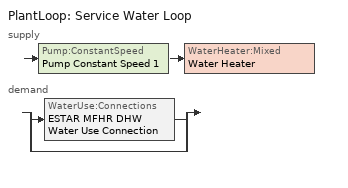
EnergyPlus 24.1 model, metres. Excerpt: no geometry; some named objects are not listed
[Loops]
PlantLoop 'Service Water Loop'
 supply: Pump:ConstantSpeed 'Pump Constant Speed 1' > WaterHeater:Mixed 'Water Heater'
 demand: split
  | WaterUse:Connections 'ESTAR MFHR DHW Water Use Connection'
  | bypass
[SizingPeriod:DesignDay] Month=1; Day of Month=21; Day Type=WinterDesignDay; Daily Dry-Bulb Temperature Range {deltaC}=0; Dry-Bulb Temperature Range Modifier Type=DefaultMultipliers; Barometric Pressure {Pa}=100893; Wind Direction {deg}=260; Rain Indicator=No; Snow Indicator=No; Daylight Saving Time Indicator=No; Solar Model Indicator=ASHRAEClearSky; Sky Clearness=0; Begin Environment Reset Mode=FullResetAtBeginEnvironment
Name | Maximum Dry-Bulb Temperature {C} | Humidity Condition Type | Wetbulb or DewPoint at Maximum Dry-Bulb {C} | Wind Speed {m/s}
Montreal Int'l Ann Htg 99.6% Condns DB | -23.7 | Wetbulb | -23.7 | 3.9
Montreal Int'l Ann Htg Wind 99.6% Condns WS=>MCDB | -5.3 | Wetbulb | -5.3 | 12.9
Montreal Int'l Ann Hum_n 99.6% Condns DP=>MCDB | -23 | Dewpoint | -30.5 | 3.9
[ZoneHVAC:PackagedTerminalHeatPump] Availability Schedule=Always On Discrete hvac_library; Cooling Supply Air Flow Rate {m3/s}=Autosize; Heating Supply Air Flow Rate {m3/s}=Autosize; No Load Supply Air Flow Rate {m3/s}=Autosize; No Load Supply Air Flow Rate Control Set To Low Speed=Yes; Cooling Outdoor Air Flow Rate {m3/s}=Autosize; Heating Outdoor Air Flow Rate {m3/s}=Autosize; No Load Outdoor Air Flow Rate {m3/s}=Autosize; Heating Convergence Tolerance=0.001; Cooling Convergence Tolerance=0.001; Maximum Supply Air Temperature from Supplemental Heater {C}=Autosize; Maximum Outdoor Dry-Bulb Temperature for Supplemental Heater Operation {C}=21; Fan Placement=DrawThrough; Supply Air Fan Operating Mode Schedule=Always On Discrete hvac_library
Name | Supply Air Fan | Heating Coil | Cooling Coil | Supplemental Heating Coil
PTHP 66 | PTHP CV Fan 66 | PTHP 1 Spd DX Htg Coil 66 | PTHP 1 Spd DX Clg Coil 66 | PTHP Elec Htg Backup Coil 66
PTHP 84 | PTHP CV Fan 84 | PTHP 1 Spd DX Htg Coil 84 | PTHP 1 Spd DX Clg Coil 84 | PTHP Elec Htg Backup Coil 84
PTHP 76 | PTHP CV Fan 76 | PTHP 1 Spd DX Htg Coil 76 | PTHP 1 Spd DX Clg Coil 76 | PTHP Elec Htg Backup Coil 76
PTHP 77 | PTHP CV Fan 77 | PTHP 1 Spd DX Htg Coil 77 | PTHP 1 Spd DX Clg Coil 77 | PTHP Elec Htg Backup Coil 77
PTHP 88 | PTHP CV Fan 88 | PTHP 1 Spd DX Htg Coil 88 | PTHP 1 Spd DX Clg Coil 88 | PTHP Elec Htg Backup Coil 88
PTHP 72 | PTHP CV Fan 72 | PTHP 1 Spd DX Htg Coil 72 | PTHP 1 Spd DX Clg Coil 72 | PTHP Elec Htg Backup Coil 72
PTHP 73 | PTHP CV Fan 73 | PTHP 1 Spd DX Htg Coil 73 | PTHP 1 Spd DX Clg Coil 73 | PTHP Elec Htg Backup Coil 73
PTHP 61 | PTHP CV Fan 61 | PTHP 1 Spd DX Htg Coil 61 | PTHP 1 Spd DX Clg Coil 61 | PTHP Elec Htg Backup Coil 61
PTHP 67 | PTHP CV Fan 67 | PTHP 1 Spd DX Htg Coil 67 | PTHP 1 Spd DX Clg Coil 67 | PTHP Elec Htg Backup Coil 67
PTHP 71 | PTHP CV Fan 71 | PTHP 1 Spd DX Htg Coil 71 | PTHP 1 Spd DX Clg Coil 71 | PTHP Elec Htg Backup Coil 71
PTHP 10 | PTHP CV Fan 10 | PTHP 1 Spd DX Htg Coil 10 | PTHP 1 Spd DX Clg Coil 10 | PTHP Elec Htg Backup Coil 10
PTHP 64 | PTHP CV Fan 64 | PTHP 1 Spd DX Htg Coil 64 | PTHP 1 Spd DX Clg Coil 64 | PTHP Elec Htg Backup Coil 64
PTHP 65 | PTHP CV Fan 65 | PTHP 1 Spd DX Htg Coil 65 | PTHP 1 Spd DX Clg Coil 65 | PTHP Elec Htg Backup Coil 65
PTHP 75 | PTHP CV Fan 75 | PTHP 1 Spd DX Htg Coil 75 | PTHP 1 Spd DX Clg Coil 75 | PTHP Elec Htg Backup Coil 75
PTHP 89 | PTHP CV Fan 89 | PTHP 1 Spd DX Htg Coil 89 | PTHP 1 Spd DX Clg Coil 89 | PTHP Elec Htg Backup Coil 89
PTHP 59 | PTHP CV Fan 59 | PTHP 1 Spd DX Htg Coil 59 | PTHP 1 Spd DX Clg Coil 59 | PTHP Elec Htg Backup Coil 59
PTHP 60 | PTHP CV Fan 60 | PTHP 1 Spd DX Htg Coil 60 | PTHP 1 Spd DX Clg Coil 60 | PTHP Elec Htg Backup Coil 60
PTHP 85 | PTHP CV Fan 85 | PTHP 1 Spd DX Htg Coil 85 | PTHP 1 Spd DX Clg Coil 85 | PTHP Elec Htg Backup Coil 85
PTHP 90 | PTHP CV Fan 90 | PTHP 1 Spd DX Htg Coil 90 | PTHP 1 Spd DX Clg Coil 90 | PTHP Elec Htg Backup Coil 90
PTHP 78 | PTHP CV Fan 78 | PTHP 1 Spd DX Htg Coil 78 | PTHP 1 Spd DX Clg Coil 78 | PTHP Elec Htg Backup Coil 78
PTHP 68 | PTHP CV Fan 68 | PTHP 1 Spd DX Htg Coil 68 | PTHP 1 Spd DX Clg Coil 68 | PTHP Elec Htg Backup Coil 68
PTHP 12 | PTHP CV Fan 12 | PTHP 1 Spd DX Htg Coil 12 | PTHP 1 Spd DX Clg Coil 12 | PTHP Elec Htg Backup Coil 12
PTHP 79 | PTHP CV Fan 79 | PTHP 1 Spd DX Htg Coil 79 | PTHP 1 Spd DX Clg Coil 79 | PTHP Elec Htg Backup Coil 79
PTHP 62 | PTHP CV Fan 62 | PTHP 1 Spd DX Htg Coil 62 | PTHP 1 Spd DX Clg Coil 62 | PTHP Elec Htg Backup Coil 62
PTHP 74 | PTHP CV Fan 74 | PTHP 1 Spd DX Htg Coil 74 | PTHP 1 Spd DX Clg Coil 74 | PTHP Elec Htg Backup Coil 74
PTHP 63 | PTHP CV Fan 63 | PTHP 1 Spd DX Htg Coil 63 | PTHP 1 Spd DX Clg Coil 63 | PTHP Elec Htg Backup Coil 63
PTHP 80 | PTHP CV Fan 80 | PTHP 1 Spd DX Htg Coil 80 | PTHP 1 Spd DX Clg Coil 80 | PTHP Elec Htg Backup Coil 80
PTHP 70 | PTHP CV Fan 70 | PTHP 1 Spd DX Htg Coil 70 | PTHP 1 Spd DX Clg Coil 70 | PTHP Elec Htg Backup Coil 70
PTHP 81 | PTHP CV Fan 81 | PTHP 1 Spd DX Htg Coil 81 | PTHP 1 Spd DX Clg Coil 81 | PTHP Elec Htg Backup Coil 81
PTHP 69 | PTHP CV Fan 69 | PTHP 1 Spd DX Htg Coil 69 | PTHP 1 Spd DX Clg Coil 69 | PTHP Elec Htg Backup Coil 69
PTHP 82 | PTHP CV Fan 82 | PTHP 1 Spd DX Htg Coil 82 | PTHP 1 Spd DX Clg Coil 82 | PTHP Elec Htg Backup Coil 82
PTHP 83 | PTHP CV Fan 83 | PTHP 1 Spd DX Htg Coil 83 | PTHP 1 Spd DX Clg Coil 83 | PTHP Elec Htg Backup Coil 83
PTHP 8 | PTHP CV Fan 8 | PTHP 1 Spd DX Htg Coil 8 | PTHP 1 Spd DX Clg Coil 8 | PTHP Elec Htg Backup Coil 8
PTHP 86 | PTHP CV Fan 86 | PTHP 1 Spd DX Htg Coil 86 | PTHP 1 Spd DX Clg Coil 86 | PTHP Elec Htg Backup Coil 86
PTHP 87 | PTHP CV Fan 87 | PTHP 1 Spd DX Htg Coil 87 | PTHP 1 Spd DX Clg Coil 87 | PTHP Elec Htg Backup Coil 87
PTHP 91 | PTHP CV Fan 91 | PTHP 1 Spd DX Htg Coil 91 | PTHP 1 Spd DX Clg Coil 91 | PTHP Elec Htg Backup Coil 91
PTHP 97 | PTHP CV Fan 97 | PTHP 1 Spd DX Htg Coil 97 | PTHP 1 Spd DX Clg Coil 97 | PTHP Elec Htg Backup Coil 97
PTHP 101 | PTHP CV Fan 101 | PTHP 1 Spd DX Htg Coil 101 | PTHP 1 Spd DX Clg Coil 101 | PTHP Elec Htg Backup Coil 101
PTHP 94 | PTHP CV Fan 94 | PTHP 1 Spd DX Htg Coil 94 | PTHP 1 Spd DX Clg Coil 94 | PTHP Elec Htg Backup Coil 94
PTHP 98 | PTHP CV Fan 98 | PTHP 1 Spd DX Htg Coil 98 | PTHP 1 Spd DX Clg Coil 98 | PTHP Elec Htg Backup Coil 98
PTHP 96 | PTHP CV Fan 96 | PTHP 1 Spd DX Htg Coil 96 | PTHP 1 Spd DX Clg Coil 96 | PTHP Elec Htg Backup Coil 96
PTHP 92 | PTHP CV Fan 92 | PTHP 1 Spd DX Htg Coil 92 | PTHP 1 Spd DX Clg Coil 92 | PTHP Elec Htg Backup Coil 92
PTHP 93 | PTHP CV Fan 93 | PTHP 1 Spd DX Htg Coil 93 | PTHP 1 Spd DX Clg Coil 93 | PTHP Elec Htg Backup Coil 93
[Fan:ConstantVolume] Availability Schedule=Always On Discrete hvac_library; Fan Total Efficiency=0.7; Pressure Rise {Pa}=250; Maximum Flow Rate {m3/s}=AutoSize; Motor Efficiency=0.9; Motor In Airstream Fraction=1
PTHP CV Fan; PTHP CV Fan 14; PTHP CV Fan 100; PTHP CV Fan 95; PTHP CV Fan 99; PTHP CV Fan 2; PTHP CV Fan 15; PTHP CV Fan 1; PTHP CV Fan 3; PTHP CV Fan 4; PTHP CV Fan 11; PTHP CV Fan 19; PTHP CV Fan 16; PTHP CV Fan 17; PTHP CV Fan 9; PTHP CV Fan 25; PTHP CV Fan 18; PTHP CV Fan 22; PTHP CV Fan 26; PTHP CV Fan 20; PTHP CV Fan 21; PTHP CV Fan 23; PTHP CV Fan 24; PTHP CV Fan 27; PTHP CV Fan 34; PTHP CV Fan 7; PTHP CV Fan 55; PTHP CV Fan 32; PTHP CV Fan 57; PTHP CV Fan 47; PTHP CV Fan 36; PTHP CV Fan 35; PTHP CV Fan 41; PTHP CV Fan 50; PTHP CV Fan 31; PTHP CV Fan 54; PTHP CV Fan 13; PTHP CV Fan 29; PTHP CV Fan 45; PTHP CV Fan 53; PTHP CV Fan 42; PTHP CV Fan 37; PTHP CV Fan 38; PTHP CV Fan 39; PTHP CV Fan 58; PTHP CV Fan 51; PTHP CV Fan 56; PTHP CV Fan 6; PTHP CV Fan 40; PTHP CV Fan 30; PTHP CV Fan 48; PTHP CV Fan 43; PTHP CV Fan 44; PTHP CV Fan 46; PTHP CV Fan 49; PTHP CV Fan 28; PTHP CV Fan 52; PTHP CV Fan 33; PTHP CV Fan 5; PTHP CV Fan 66; PTHP CV Fan 84; PTHP CV Fan 76; PTHP CV Fan 77; PTHP CV Fan 88; PTHP CV Fan 72; PTHP CV Fan 73; PTHP CV Fan 61; PTHP CV Fan 67; PTHP CV Fan 71; PTHP CV Fan 10; PTHP CV Fan 64; PTHP CV Fan 65; PTHP CV Fan 75; PTHP CV Fan 89; PTHP CV Fan 59; PTHP CV Fan 60; PTHP CV Fan 85; PTHP CV Fan 90; PTHP CV Fan 78; PTHP CV Fan 68; PTHP CV Fan 12; PTHP CV Fan 79; PTHP CV Fan 62; PTHP CV Fan 74; PTHP CV Fan 63; PTHP CV Fan 80; PTHP CV Fan 70; PTHP CV Fan 81; PTHP CV Fan 69; PTHP CV Fan 82; PTHP CV Fan 83; PTHP CV Fan 8; PTHP CV Fan 86; PTHP CV Fan 87; PTHP CV Fan 91; PTHP CV Fan 97; PTHP CV Fan 101; PTHP CV Fan 94; PTHP CV Fan 98; PTHP CV Fan 96; PTHP CV Fan 92; PTHP CV Fan 93
[Coil:Heating:DX:SingleSpeed] Availability Schedule=Always On Discrete hvac_library; Gross Rated Heating Capacity {W}=2.22045e-16; Gross Rated Heating COP {W/W}=5; Rated Air Flow Rate {m3/s}=Autosize; Rated Supply Fan Power Per Volume Flow Rate 2017 {W/(m3/s)}=773.3; Rated Supply Fan Power Per Volume Flow Rate 2023 {W/(m3/s)}=934.4; Heating Capacity Function of Temperature Curve=OS:Curve:Biquadratic 11; Heating Capacity Function of Flow Fraction Curve=OS:Curve:Quadratic 14; Energy Input Ratio Function of Temperature Curve=OS:Curve:Biquadratic 12; Energy Input Ratio Function of Flow Fraction Curve=OS:Curve:Quadratic 15; Part Load Fraction Correlation Curve=OS:Curve:Quadratic 16; Minimum Outdoor Dry-Bulb Temperature for Compressor Operation {C}=-8; Maximum Outdoor Dry-Bulb Temperature for Defrost Operation {C}=5; Crankcase Heater Capacity {W}=0; Maximum Outdoor Dry-Bulb Temperature for Crankcase Heater Operation {C}=10; Defrost Strategy=Resistive; Defrost Control=Timed; Defrost Time Period Fraction=0.166667; Resistive Defrost Heater Capacity {W}=2000
PTHP 1 Spd DX Htg Coil; PTHP 1 Spd DX Htg Coil 14; PTHP 1 Spd DX Htg Coil 100; PTHP 1 Spd DX Htg Coil 95; PTHP 1 Spd DX Htg Coil 99; PTHP 1 Spd DX Htg Coil 2; PTHP 1 Spd DX Htg Coil 15; PTHP 1 Spd DX Htg Coil 1; PTHP 1 Spd DX Htg Coil 3; PTHP 1 Spd DX Htg Coil 4; PTHP 1 Spd DX Htg Coil 11; PTHP 1 Spd DX Htg Coil 19; PTHP 1 Spd DX Htg Coil 16; PTHP 1 Spd DX Htg Coil 17; PTHP 1 Spd DX Htg Coil 9; PTHP 1 Spd DX Htg Coil 25; PTHP 1 Spd DX Htg Coil 18; PTHP 1 Spd DX Htg Coil 22; PTHP 1 Spd DX Htg Coil 26; PTHP 1 Spd DX Htg Coil 20; PTHP 1 Spd DX Htg Coil 21; PTHP 1 Spd DX Htg Coil 23; PTHP 1 Spd DX Htg Coil 24; PTHP 1 Spd DX Htg Coil 27; PTHP 1 Spd DX Htg Coil 34; PTHP 1 Spd DX Htg Coil 7; PTHP 1 Spd DX Htg Coil 55; PTHP 1 Spd DX Htg Coil 32; PTHP 1 Spd DX Htg Coil 57; PTHP 1 Spd DX Htg Coil 47; PTHP 1 Spd DX Htg Coil 36; PTHP 1 Spd DX Htg Coil 35; PTHP 1 Spd DX Htg Coil 41; PTHP 1 Spd DX Htg Coil 50; PTHP 1 Spd DX Htg Coil 31; PTHP 1 Spd DX Htg Coil 54; PTHP 1 Spd DX Htg Coil 13; PTHP 1 Spd DX Htg Coil 29; PTHP 1 Spd DX Htg Coil 45; PTHP 1 Spd DX Htg Coil 53; PTHP 1 Spd DX Htg Coil 42; PTHP 1 Spd DX Htg Coil 37; PTHP 1 Spd DX Htg Coil 38; PTHP 1 Spd DX Htg Coil 39; PTHP 1 Spd DX Htg Coil 58; PTHP 1 Spd DX Htg Coil 51; PTHP 1 Spd DX Htg Coil 56; PTHP 1 Spd DX Htg Coil 6; PTHP 1 Spd DX Htg Coil 40; PTHP 1 Spd DX Htg Coil 30; PTHP 1 Spd DX Htg Coil 48; PTHP 1 Spd DX Htg Coil 43; PTHP 1 Spd DX Htg Coil 44; PTHP 1 Spd DX Htg Coil 46; PTHP 1 Spd DX Htg Coil 49; PTHP 1 Spd DX Htg Coil 28; PTHP 1 Spd DX Htg Coil 52; PTHP 1 Spd DX Htg Coil 33; PTHP 1 Spd DX Htg Coil 5; PTHP 1 Spd DX Htg Coil 66; PTHP 1 Spd DX Htg Coil 84; PTHP 1 Spd DX Htg Coil 76; PTHP 1 Spd DX Htg Coil 77; PTHP 1 Spd DX Htg Coil 88; PTHP 1 Spd DX Htg Coil 72; PTHP 1 Spd DX Htg Coil 73; PTHP 1 Spd DX Htg Coil 61; PTHP 1 Spd DX Htg Coil 67; PTHP 1 Spd DX Htg Coil 71; PTHP 1 Spd DX Htg Coil 10; PTHP 1 Spd DX Htg Coil 64; PTHP 1 Spd DX Htg Coil 65; PTHP 1 Spd DX Htg Coil 75; PTHP 1 Spd DX Htg Coil 89; PTHP 1 Spd DX Htg Coil 59; PTHP 1 Spd DX Htg Coil 60; PTHP 1 Spd DX Htg Coil 85; PTHP 1 Spd DX Htg Coil 90; PTHP 1 Spd DX Htg Coil 78; PTHP 1 Spd DX Htg Coil 68; PTHP 1 Spd DX Htg Coil 12; PTHP 1 Spd DX Htg Coil 79; PTHP 1 Spd DX Htg Coil 62; PTHP 1 Spd DX Htg Coil 74; PTHP 1 Spd DX Htg Coil 63; PTHP 1 Spd DX Htg Coil 80; PTHP 1 Spd DX Htg Coil 70; PTHP 1 Spd DX Htg Coil 81; PTHP 1 Spd DX Htg Coil 69; PTHP 1 Spd DX Htg Coil 82; PTHP 1 Spd DX Htg Coil 83; PTHP 1 Spd DX Htg Coil 8; PTHP 1 Spd DX Htg Coil 86; PTHP 1 Spd DX Htg Coil 87; PTHP 1 Spd DX Htg Coil 91; PTHP 1 Spd DX Htg Coil 97; PTHP 1 Spd DX Htg Coil 101; PTHP 1 Spd DX Htg Coil 94; PTHP 1 Spd DX Htg Coil 98; PTHP 1 Spd DX Htg Coil 96; PTHP 1 Spd DX Htg Coil 92; PTHP 1 Spd DX Htg Coil 93
[Coil:Cooling:DX:SingleSpeed] Availability Schedule=Always On Discrete hvac_library; Gross Rated Total Cooling Capacity {W}=Autosize; Gross Rated Sensible Heat Ratio=Autosize; Gross Rated Cooling COP {W/W}=3; Rated Air Flow Rate {m3/s}=Autosize; Rated Evaporator Fan Power Per Volume Flow Rate 2017 {W/(m3/s)}=773.3; Rated Evaporator Fan Power Per Volume Flow Rate 2023 {W/(m3/s)}=934.4; Total Cooling Capacity Function of Temperature Curve=OS:Curve:Biquadratic 9; Total Cooling Capacity Function of Flow Fraction Curve=OS:Curve:Quadratic 11; Energy Input Ratio Function of Temperature Curve=OS:Curve:Biquadratic 10; Energy Input Ratio Function of Flow Fraction Curve=OS:Curve:Quadratic 12; Part Load Fraction Correlation Curve=OS:Curve:Quadratic 13; Minimum Outdoor Dry-Bulb Temperature for Compressor Operation {C}=-25; Nominal Time for Condensate Removal to Begin {s}=0; Ratio of Initial Moisture Evaporation Rate and Steady State Latent Capacity=0; Maximum Cycling Rate {cycles/hr}=0; Latent Capacity Time Constant {s}=0; Condenser Type=AirCooled; Evaporative Condenser Effectiveness=0; Evaporative Condenser Air Flow Rate {m3/s}=Autosize; Evaporative Condenser Pump Rated Power Consumption {W}=Autosize; Crankcase Heater Capacity {W}=0; Maximum Outdoor Dry-Bulb Temperature for Crankcase Heater Operation {C}=0; Basin Heater Capacity {W/K}=0; Basin Heater Setpoint Temperature {C}=10
PTHP 1 Spd DX Clg Coil; PTHP 1 Spd DX Clg Coil 14; PTHP 1 Spd DX Clg Coil 100; PTHP 1 Spd DX Clg Coil 95; PTHP 1 Spd DX Clg Coil 99; PTHP 1 Spd DX Clg Coil 2; PTHP 1 Spd DX Clg Coil 15; PTHP 1 Spd DX Clg Coil 1; PTHP 1 Spd DX Clg Coil 3; PTHP 1 Spd DX Clg Coil 4; PTHP 1 Spd DX Clg Coil 11; PTHP 1 Spd DX Clg Coil 19; PTHP 1 Spd DX Clg Coil 16; PTHP 1 Spd DX Clg Coil 17; PTHP 1 Spd DX Clg Coil 9; PTHP 1 Spd DX Clg Coil 25; PTHP 1 Spd DX Clg Coil 18; PTHP 1 Spd DX Clg Coil 22; PTHP 1 Spd DX Clg Coil 26; PTHP 1 Spd DX Clg Coil 20; PTHP 1 Spd DX Clg Coil 21; PTHP 1 Spd DX Clg Coil 23; PTHP 1 Spd DX Clg Coil 24; PTHP 1 Spd DX Clg Coil 27; PTHP 1 Spd DX Clg Coil 34; PTHP 1 Spd DX Clg Coil 7; PTHP 1 Spd DX Clg Coil 55; PTHP 1 Spd DX Clg Coil 32; PTHP 1 Spd DX Clg Coil 57; PTHP 1 Spd DX Clg Coil 47; PTHP 1 Spd DX Clg Coil 36; PTHP 1 Spd DX Clg Coil 35; PTHP 1 Spd DX Clg Coil 41; PTHP 1 Spd DX Clg Coil 50; PTHP 1 Spd DX Clg Coil 31; PTHP 1 Spd DX Clg Coil 54; PTHP 1 Spd DX Clg Coil 13; PTHP 1 Spd DX Clg Coil 29; PTHP 1 Spd DX Clg Coil 45; PTHP 1 Spd DX Clg Coil 53; PTHP 1 Spd DX Clg Coil 42; PTHP 1 Spd DX Clg Coil 37; PTHP 1 Spd DX Clg Coil 38; PTHP 1 Spd DX Clg Coil 39; PTHP 1 Spd DX Clg Coil 58; PTHP 1 Spd DX Clg Coil 51; PTHP 1 Spd DX Clg Coil 56; PTHP 1 Spd DX Clg Coil 6; PTHP 1 Spd DX Clg Coil 40; PTHP 1 Spd DX Clg Coil 30; PTHP 1 Spd DX Clg Coil 48; PTHP 1 Spd DX Clg Coil 43; PTHP 1 Spd DX Clg Coil 44; PTHP 1 Spd DX Clg Coil 46; PTHP 1 Spd DX Clg Coil 49; PTHP 1 Spd DX Clg Coil 28; PTHP 1 Spd DX Clg Coil 52; PTHP 1 Spd DX Clg Coil 33; PTHP 1 Spd DX Clg Coil 5; PTHP 1 Spd DX Clg Coil 66; PTHP 1 Spd DX Clg Coil 84; PTHP 1 Spd DX Clg Coil 76; PTHP 1 Spd DX Clg Coil 77; PTHP 1 Spd DX Clg Coil 88; PTHP 1 Spd DX Clg Coil 72; PTHP 1 Spd DX Clg Coil 73; PTHP 1 Spd DX Clg Coil 61; PTHP 1 Spd DX Clg Coil 67; PTHP 1 Spd DX Clg Coil 71; PTHP 1 Spd DX Clg Coil 10; PTHP 1 Spd DX Clg Coil 64; PTHP 1 Spd DX Clg Coil 65; PTHP 1 Spd DX Clg Coil 75; PTHP 1 Spd DX Clg Coil 89; PTHP 1 Spd DX Clg Coil 59; PTHP 1 Spd DX Clg Coil 60; PTHP 1 Spd DX Clg Coil 85; PTHP 1 Spd DX Clg Coil 90; PTHP 1 Spd DX Clg Coil 78; PTHP 1 Spd DX Clg Coil 68; PTHP 1 Spd DX Clg Coil 12; PTHP 1 Spd DX Clg Coil 79; PTHP 1 Spd DX Clg Coil 62; PTHP 1 Spd DX Clg Coil 74; PTHP 1 Spd DX Clg Coil 63; PTHP 1 Spd DX Clg Coil 80; PTHP 1 Spd DX Clg Coil 70; PTHP 1 Spd DX Clg Coil 81; PTHP 1 Spd DX Clg Coil 69; PTHP 1 Spd DX Clg Coil 82; PTHP 1 Spd DX Clg Coil 83; PTHP 1 Spd DX Clg Coil 8; PTHP 1 Spd DX Clg Coil 86; PTHP 1 Spd DX Clg Coil 87; PTHP 1 Spd DX Clg Coil 91; PTHP 1 Spd DX Clg Coil 97; PTHP 1 Spd DX Clg Coil 101; PTHP 1 Spd DX Clg Coil 94; PTHP 1 Spd DX Clg Coil 98; PTHP 1 Spd DX Clg Coil 96; PTHP 1 Spd DX Clg Coil 92; PTHP 1 Spd DX Clg Coil 93
[Coil:Heating:Electric] Availability Schedule=Always On Discrete hvac_library; Efficiency=1; Nominal Capacity {W}=Autosize
PTHP Elec Htg Backup Coil; PTHP Elec Htg Backup Coil 14; PTHP Elec Htg Backup Coil 100; PTHP Elec Htg Backup Coil 95; PTHP Elec Htg Backup Coil 99; PTHP Elec Htg Backup Coil 2; PTHP Elec Htg Backup Coil 15; PTHP Elec Htg Backup Coil 1; PTHP Elec Htg Backup Coil 3; PTHP Elec Htg Backup Coil 4; PTHP Elec Htg Backup Coil 11; PTHP Elec Htg Backup Coil 19; PTHP Elec Htg Backup Coil 16; PTHP Elec Htg Backup Coil 17; PTHP Elec Htg Backup Coil 9; PTHP Elec Htg Backup Coil 25; PTHP Elec Htg Backup Coil 18; PTHP Elec Htg Backup Coil 22; PTHP Elec Htg Backup Coil 26; PTHP Elec Htg Backup Coil 20; PTHP Elec Htg Backup Coil 21; PTHP Elec Htg Backup Coil 23; PTHP Elec Htg Backup Coil 24; PTHP Elec Htg Backup Coil 27; PTHP Elec Htg Backup Coil 34; PTHP Elec Htg Backup Coil 7; PTHP Elec Htg Backup Coil 55; PTHP Elec Htg Backup Coil 32; PTHP Elec Htg Backup Coil 57; PTHP Elec Htg Backup Coil 47; PTHP Elec Htg Backup Coil 36; PTHP Elec Htg Backup Coil 35; PTHP Elec Htg Backup Coil 41; PTHP Elec Htg Backup Coil 50; PTHP Elec Htg Backup Coil 31; PTHP Elec Htg Backup Coil 54; PTHP Elec Htg Backup Coil 13; PTHP Elec Htg Backup Coil 29; PTHP Elec Htg Backup Coil 45; PTHP Elec Htg Backup Coil 53; PTHP Elec Htg Backup Coil 42; PTHP Elec Htg Backup Coil 37; PTHP Elec Htg Backup Coil 38; PTHP Elec Htg Backup Coil 39; PTHP Elec Htg Backup Coil 58; PTHP Elec Htg Backup Coil 51; PTHP Elec Htg Backup Coil 56; PTHP Elec Htg Backup Coil 6; PTHP Elec Htg Backup Coil 40; PTHP Elec Htg Backup Coil 30; PTHP Elec Htg Backup Coil 48; PTHP Elec Htg Backup Coil 43; PTHP Elec Htg Backup Coil 44; PTHP Elec Htg Backup Coil 46; PTHP Elec Htg Backup Coil 49; PTHP Elec Htg Backup Coil 28; PTHP Elec Htg Backup Coil 52; PTHP Elec Htg Backup Coil 33; PTHP Elec Htg Backup Coil 5; PTHP Elec Htg Backup Coil 66; PTHP Elec Htg Backup Coil 84; PTHP Elec Htg Backup Coil 76; PTHP Elec Htg Backup Coil 77; PTHP Elec Htg Backup Coil 88; PTHP Elec Htg Backup Coil 72; PTHP Elec Htg Backup Coil 73; PTHP Elec Htg Backup Coil 61; PTHP Elec Htg Backup Coil 67; PTHP Elec Htg Backup Coil 71; PTHP Elec Htg Backup Coil 10; PTHP Elec Htg Backup Coil 64; PTHP Elec Htg Backup Coil 65; PTHP Elec Htg Backup Coil 75; PTHP Elec Htg Backup Coil 89; PTHP Elec Htg Backup Coil 59; PTHP Elec Htg Backup Coil 60; PTHP Elec Htg Backup Coil 85; PTHP Elec Htg Backup Coil 90; PTHP Elec Htg Backup Coil 78; PTHP Elec Htg Backup Coil 68; PTHP Elec Htg Backup Coil 12; PTHP Elec Htg Backup Coil 79; PTHP Elec Htg Backup Coil 62; PTHP Elec Htg Backup Coil 74; PTHP Elec Htg Backup Coil 63; PTHP Elec Htg Backup Coil 80; PTHP Elec Htg Backup Coil 70; PTHP Elec Htg Backup Coil 81; PTHP Elec Htg Backup Coil 69; PTHP Elec Htg Backup Coil 82; PTHP Elec Htg Backup Coil 83; PTHP Elec Htg Backup Coil 8; PTHP Elec Htg Backup Coil 86; PTHP Elec Htg Backup Coil 87; PTHP Elec Htg Backup Coil 91; PTHP Elec Htg Backup Coil 97; PTHP Elec Htg Backup Coil 101; PTHP Elec Htg Backup Coil 94; PTHP Elec Htg Backup Coil 98; PTHP Elec Htg Backup Coil 96; PTHP Elec Htg Backup Coil 92; PTHP Elec Htg Backup Coil 93
[PlantLoop]
Service Water Loop: Fluid Type=Water; Plant Equipment Operation Scheme=Service Water Loop Operation Schemes; Maximum Loop Temperature {C}=60; Minimum Loop Temperature {C}=10; Maximum Loop Flow Rate {m3/s}=Autosize; Minimum Loop Flow Rate {m3/s}=0; Plant Loop Volume {m3}=Autocalculate; Load Distribution Scheme=Optimal; Plant Loop Demand Calculation Scheme=SingleSetpoint; Common Pipe Simulation=None
[Sizing:Plant]
Service Water Loop: Loop Type=Heating; Design Loop Exit Temperature {C}=60; Loop Design Temperature Difference {deltaC}=5; Sizing Option=NonCoincident; Zone Timesteps in Averaging Window=1; Coincident Sizing Factor Mode=None
[Pump:ConstantSpeed]
Pump Constant Speed 1: Design Flow Rate {m3/s}=Autosize; Design Pump Head {Pa}=29891; Design Power Consumption {W}=Autosize; Motor Efficiency=0.9; Fraction of Motor Inefficiencies to Fluid Stream=0; Pump Control Type=Intermittent; Design Power Sizing Method=PowerPerFlowPerPressure; Design Electric Power per Unit Flow Rate {W/(m3/s)}=348701.1; Design Shaft Power per Unit Flow Rate per Unit Head {W-s/m3-Pa}=1.28205
[WaterHeater:Mixed]
Water Heater: Tank Volume {m3}=5; Setpoint Temperature Schedule=Water Heater Setpoint Temperature; Deadband Temperature Difference {deltaC}=2; Maximum Temperature Limit {C}=82.22; Heater Control Type=Cycle; Heater Maximum Capacity {W}=600000; Heater Ignition Minimum Flow Rate {m3/s}=0; Heater Ignition Delay {s}=0; Heater Fuel Type=Electricity; Heater Thermal Efficiency=0.8; Off Cycle Parasitic Fuel Consumption Rate {W}=20; Off Cycle Parasitic Fuel Type=Electricity; Off Cycle Parasitic Heat Fraction to Tank=0.8; On Cycle Parasitic Fuel Consumption Rate {W}=0; On Cycle Parasitic Fuel Type=Electricity; On Cycle Parasitic Heat Fraction to Tank=0; Ambient Temperature Indicator=Schedule; Ambient Temperature Schedule=Water Heater Ambient Temperature; Ambient Temperature Zone=Thermal Zone 1; Off Cycle Loss Coefficient to Ambient Temperature {W/K}=6; Off Cycle Loss Fraction to Zone=1; On Cycle Loss Coefficient to Ambient Temperature {W/K}=6; On Cycle Loss Fraction to Zone=1; Peak Use Flow Rate {m3/s}=0.00027; Cold Water Supply Temperature Schedule=Cold water temperature; Use Side Effectiveness=1; Source Side Effectiveness=1; Use Side Design Flow Rate {m3/s}=Autosize; Source Side Design Flow Rate {m3/s}=Autosize; Indirect Water Heating Recovery Time {hr}=1.5; Source Side Flow Control Mode=IndirectHeatPrimarySetpoint
[WaterHeater:Sizing]
Water Heater: Design Mode=PeakDraw; Time Storage Can Meet Peak Draw {hr}=0.538503; Time for Tank Recovery {hr}=0; Nominal Tank Volume for Autosizing Plant Connections {m3}=1
[WaterUse:Connections]
ESTAR MFHR DHW Water Use Connection: Hot Water Supply Temperature Schedule=MURB hot water equipment schedule; Cold Water Supply Temperature Schedule=Cold water temperature; Drain Water Heat Exchanger Type=None; Drain Water Heat Exchanger Destination=Plant; Water Use Equipment Name 1=ESTAR MFHR Whole Building Water Use Equipment
[WaterUse:Equipment]
ESTAR MFHR Whole Building Water Use Equipment: Peak Flow Rate {m3/s}=0.000227; Flow Rate Fraction Schedule=ESTAR MFHR DHW Fraction Schedule; Target Temperature Schedule=60.0C Hot Water 1; Sensible Fraction Schedule=Fraction Sensible - 0.2; Latent Fraction Schedule=Fraction Sensible - 0.05
[PlantEquipmentOperationSchemes]
Service Water Loop Operation Schemes: Control Scheme Object Type 1=PlantEquipmentOperation:HeatingLoad; Control Scheme Name 1=Service Water Loop Heating Operation Scheme; Control Scheme Schedule Name 1=Always On Discrete
[PlantEquipmentOperation:HeatingLoad]
Service Water Loop Heating Operation Scheme: Load Range Lower Limit 1 {W}=0; Load Range Upper Limit 1 {W}=1000000000; Range Equipment List Name 1=Service Water Loop Heating Equipment List
[PlantEquipmentList]
Service Water Loop Heating Equipment List: WaterHeater:Mixed, Water Heater
[SetpointManager:Scheduled]
Setpoint Manager Scheduled 1: Control Variable=Temperature; Schedule=SHW_Temperature_140F
[Schedule:Day:Interval]
ESTAR MFHR DHW Schedule Day: No, 06:00, 0.05, 07:00, 0.3, 08:00, 0.5, 09:00, 0.4, 11:00, 0.3, 12:00, 0.35, 13:00, 0.4, 15:00, 0.35, 17:00, 0.3, 19:00, 0.5, 20:00, 0.4, 21:00, 0.35, 22:00, 0.45, 23:00, 0.3, 24:00, 0.05
Fraction Latent DefaultDay - 0.05: No, 24:00, 0.05
Fraction Sensible DefaultDay - 0.2: No, 24:00, 0.2
Friday 2: No, 01:00, 0.37, 02:00, 0.27, 03:00, 0.19, 04:00, 0.16, 05:00, 0.2, 06:00, 0.28, 07:00, 0.53, 08:00, 0.77, 09:00, 0.89, 10:00, 0.83, 11:00, 0.78, 12:00, 0.72, 13:00, 0.71, 14:00, 0.63, 15:00, 0.55, 16:00, 0.57, 17:00, 0.65, 18:00, 0.75, 19:00, 0.82, 20:00, 0.83, 21:00, 0.79, 22:00, 0.78, 23:00, 0.69, 24:00, 0.57
Medium Office Hot Water Equipment Default Schedule 1: No, 01:00, 0.04, 02:00, 0.04, 03:00, 0.04, 04:00, 0.04, 05:00, 0.04, 06:00, 0.07, 07:00, 0.04, 08:00, 0.04, 09:00, 0.04, 10:00, 0.04, 11:00, 0.04, 12:00, 0.06, 13:00, 0.06, 14:00, 0.09, 15:00, 0.06, 16:00, 0.04, 17:00, 0.04, 18:00, 0.04, 19:00, 0.04, 20:00, 0.04, 21:00, 0.04, 22:00, 0.07, 23:00, 0.04, 24:00, 0.04
Medium Office Hot Water Equipment Summer Design Day Schedule 2: No, 01:00, 0.05, 02:00, 0.05, 03:00, 0.05, 04:00, 0.05, 05:00, 0.05, 06:00, 0.08, 07:00, 0.07, 08:00, 0.19, 09:00, 0.35, 10:00, 0.38, 11:00, 0.39, 12:00, 0.47, 13:00, 0.57, 14:00, 0.54, 15:00, 0.34, 16:00, 0.33, 17:00, 0.44, 18:00, 0.26, 19:00, 0.21, 20:00, 0.15, 21:00, 0.17, 22:00, 0.08, 23:00, 0.05, 24:00, 0.05
Medium Office Hot Water Equipment Weekends 2: No, 01:00, 0.37, 02:00, 0.26, 03:00, 0.2, 04:00, 0.16, 05:00, 0.16, 06:00, 0.2, 07:00, 0.31, 08:00, 0.48, 09:00, 0.73, 10:00, 0.89, 11:00, 0.9, 12:00, 0.91, 13:00, 0.87, 14:00, 0.8, 15:00, 0.72, 16:00, 0.69, 17:00, 0.72, 18:00, 0.8, 19:00, 0.9, 20:00, 0.93, 21:00, 0.89, 22:00, 0.85, 23:00, 0.72, 24:00, 0.53
Medium Office Hot Water Equipment Winter Design Day Schedule 2: No, 01:00, 0.058024, 02:00, 0.05, 03:00, 0.05, 04:00, 0.05, 05:00, 0.05, 06:00, 0.08, 07:00, 0.07, 08:00, 0.11, 09:00, 0.15, 10:00, 0.21, 11:00, 0.19, 12:00, 0.23, 13:00, 0.2, 14:00, 0.19, 15:00, 0.15, 16:00, 0.13, 17:00, 0.14, 18:00, 0.0784316, 19:00, 0.0784316, 20:00, 0.0784316, 21:00, 0.0784316, 22:00, 0.09, 23:00, 0.05, 24:00, 0.05
Schedule Day 84: No, 24:00, 6.5
Schedule Day 85; Schedule Day 86; Schedule Day 87: No, 24:00, 6
Schedule Day 88: No, 24:00, 9
Schedule Day 89; Schedule Day 93: No, 24:00, 12
Schedule Day 90: No, 24:00, 14
Schedule Day 91: No, 24:00, 16
Schedule Day 92: No, 24:00, 15
Schedule Day 94: No, 24:00, 10
Schedule Day 95: No, 24:00, 7
Schedule Day 96; SHW_Temperature_140F_Default; SHW_Temperature_140F_Summer_Design_Day; SHW_Temperature_140F_Winter_Design_Day; Water Heater Setpoint Temperature Default: No, 24:00, 60
Water Heater Ambient Temperature Default: No, 24:00, 22
Weekday 2: No, 01:00, 0.321315, 02:00, 0.234675, 03:00, 0.18, 04:00, 0.17, 05:00, 0.19, 06:00, 0.3, 07:00, 0.56, 08:00, 0.84, 09:00, 0.88, 10:00, 0.72, 11:00, 0.67, 12:00, 0.64, 13:00, 0.62, 14:00, 0.55, 15:00, 0.5, 16:00, 0.55, 17:00, 0.86, 18:00, 0.97, 19:00, 1, 20:00, 0.99, 21:00, 0.9, 22:00, 0.74, 23:00, 0.72, 24:00, 0.49
[Schedule:Week:Daily]
60.0C Hot Water 1 Week Rule - Jan1-Dec31: Schedule Day 96, Schedule Day 96, Schedule Day 96, Schedule Day 96, Schedule Day 96, Schedule Day 96, Schedule Day 96, Schedule Day 96, Schedule Day 96, Schedule Day 96, Schedule Day 96, Schedule Day 96
Cold water temperature Week Rule - Jan1-Jan28: Schedule Day 84, Schedule Day 84, Schedule Day 84, Schedule Day 84, Schedule Day 84, Schedule Day 84, Schedule Day 84, Schedule Day 84, Schedule Day 84, Schedule Day 84, Schedule Day 84, Schedule Day 84
Cold water temperature Week Rule - Jan29-Feb4: Schedule Day 84, Schedule Day 84, Schedule Day 84, Schedule Day 85, Schedule Day 85, Schedule Day 85, Schedule Day 85, Schedule Day 84, Schedule Day 84, Schedule Day 84, Schedule Day 84, Schedule Day 84
Cold water temperature Week Rule - Feb5-Feb25: Schedule Day 85, Schedule Day 85, Schedule Day 85, Schedule Day 85, Schedule Day 85, Schedule Day 85, Schedule Day 85, Schedule Day 84, Schedule Day 84, Schedule Day 84, Schedule Day 84, Schedule Day 84
Cold water temperature Week Rule - Feb26-Mar4: Schedule Day 85, Schedule Day 85, Schedule Day 85, Schedule Day 86, Schedule Day 86, Schedule Day 86, Schedule Day 86, Schedule Day 84, Schedule Day 84, Schedule Day 84, Schedule Day 84, Schedule Day 84
Cold water temperature Week Rule - Mar5-Mar25: Schedule Day 86, Schedule Day 86, Schedule Day 86, Schedule Day 86, Schedule Day 86, Schedule Day 86, Schedule Day 86, Schedule Day 84, Schedule Day 84, Schedule Day 84, Schedule Day 84, Schedule Day 84
Cold water temperature Week Rule - Mar26-Apr1: Schedule Day 86, Schedule Day 86, Schedule Day 86, Schedule Day 86, Schedule Day 86, Schedule Day 86, Schedule Day 87, Schedule Day 84, Schedule Day 84, Schedule Day 84, Schedule Day 84, Schedule Day 84
Cold water temperature Week Rule - Apr2-Apr29: Schedule Day 87, Schedule Day 87, Schedule Day 87, Schedule Day 87, Schedule Day 87, Schedule Day 87, Schedule Day 87, Schedule Day 84, Schedule Day 84, Schedule Day 84, Schedule Day 84, Schedule Day 84
Cold water temperature Week Rule - Apr30-May6: Schedule Day 87, Schedule Day 88, Schedule Day 88, Schedule Day 88, Schedule Day 88, Schedule Day 88, Schedule Day 88, Schedule Day 84, Schedule Day 84, Schedule Day 84, Schedule Day 84, Schedule Day 84
Cold water temperature Week Rule - May7-May27: Schedule Day 88, Schedule Day 88, Schedule Day 88, Schedule Day 88, Schedule Day 88, Schedule Day 88, Schedule Day 88, Schedule Day 84, Schedule Day 84, Schedule Day 84, Schedule Day 84, Schedule Day 84
Cold water temperature Week Rule - May28-Jun3: Schedule Day 88, Schedule Day 88, Schedule Day 88, Schedule Day 88, Schedule Day 89, Schedule Day 89, Schedule Day 89, Schedule Day 84, Schedule Day 84, Schedule Day 84, Schedule Day 84, Schedule Day 84
Cold water temperature Week Rule - Jun4-Jun24: Schedule Day 89, Schedule Day 89, Schedule Day 89, Schedule Day 89, Schedule Day 89, Schedule Day 89, Schedule Day 89, Schedule Day 84, Schedule Day 84, Schedule Day 84, Schedule Day 84, Schedule Day 84
Cold water temperature Week Rule - Jun25-Jul1: Schedule Day 89, Schedule Day 89, Schedule Day 89, Schedule Day 89, Schedule Day 89, Schedule Day 89, Schedule Day 90, Schedule Day 84, Schedule Day 84, Schedule Day 84, Schedule Day 84, Schedule Day 84
Cold water temperature Week Rule - Jul2-Jul29: Schedule Day 90, Schedule Day 90, Schedule Day 90, Schedule Day 90, Schedule Day 90, Schedule Day 90, Schedule Day 90, Schedule Day 84, Schedule Day 84, Schedule Day 84, Schedule Day 84, Schedule Day 84
Cold water temperature Week Rule - Jul30-Aug5: Schedule Day 90, Schedule Day 90, Schedule Day 91, Schedule Day 91, Schedule Day 91, Schedule Day 91, Schedule Day 91, Schedule Day 84, Schedule Day 84, Schedule Day 84, Schedule Day 84, Schedule Day 84
Cold water temperature Week Rule - Aug6-Aug26: Schedule Day 91, Schedule Day 91, Schedule Day 91, Schedule Day 91, Schedule Day 91, Schedule Day 91, Schedule Day 91, Schedule Day 84, Schedule Day 84, Schedule Day 84, Schedule Day 84, Schedule Day 84
Cold water temperature Week Rule - Aug27-Sep2: Schedule Day 91, Schedule Day 91, Schedule Day 91, Schedule Day 91, Schedule Day 91, Schedule Day 92, Schedule Day 92, Schedule Day 84, Schedule Day 84, Schedule Day 84, Schedule Day 84, Schedule Day 84
Cold water temperature Week Rule - Sep3-Sep30: Schedule Day 92, Schedule Day 92, Schedule Day 92, Schedule Day 92, Schedule Day 92, Schedule Day 92, Schedule Day 92, Schedule Day 84, Schedule Day 84, Schedule Day 84, Schedule Day 84, Schedule Day 84
Cold water temperature Week Rule - Oct1-Oct28: Schedule Day 93, Schedule Day 93, Schedule Day 93, Schedule Day 93, Schedule Day 93, Schedule Day 93, Schedule Day 93, Schedule Day 84, Schedule Day 84, Schedule Day 84, Schedule Day 84, Schedule Day 84
Cold water temperature Week Rule - Oct29-Nov4: Schedule Day 93, Schedule Day 93, Schedule Day 93, Schedule Day 94, Schedule Day 94, Schedule Day 94, Schedule Day 94, Schedule Day 84, Schedule Day 84, Schedule Day 84, Schedule Day 84, Schedule Day 84
Cold water temperature Week Rule - Nov5-Nov25: Schedule Day 94, Schedule Day 94, Schedule Day 94, Schedule Day 94, Schedule Day 94, Schedule Day 94, Schedule Day 94, Schedule Day 84, Schedule Day 84, Schedule Day 84, Schedule Day 84, Schedule Day 84
Cold water temperature Week Rule - Nov26-Dec2: Schedule Day 94, Schedule Day 94, Schedule Day 94, Schedule Day 94, Schedule Day 94, Schedule Day 95, Schedule Day 95, Schedule Day 84, Schedule Day 84, Schedule Day 84, Schedule Day 84, Schedule Day 84
Cold water temperature Week Rule - Dec3-Dec31: Schedule Day 95, Schedule Day 95, Schedule Day 95, Schedule Day 95, Schedule Day 95, Schedule Day 95, Schedule Day 95, Schedule Day 84, Schedule Day 84, Schedule Day 84, Schedule Day 84, Schedule Day 84
ESTAR MFHR DHW Fraction Schedule Week Rule - Jan1-Dec31: ESTAR MFHR DHW Schedule Day, ESTAR MFHR DHW Schedule Day, ESTAR MFHR DHW Schedule Day, ESTAR MFHR DHW Schedule Day, ESTAR MFHR DHW Schedule Day, ESTAR MFHR DHW Schedule Day, ESTAR MFHR DHW Schedule Day, ESTAR MFHR DHW Schedule Day, ESTAR MFHR DHW Schedule Day, ESTAR MFHR DHW Schedule Day, ESTAR MFHR DHW Schedule Day, ESTAR MFHR DHW Schedule Day
Fraction Sensible - 0.05 Week Rule - Jan1-Dec31: Fraction Latent DefaultDay - 0.05, Fraction Latent DefaultDay - 0.05, Fraction Latent DefaultDay - 0.05, Fraction Latent DefaultDay - 0.05, Fraction Latent DefaultDay - 0.05, Fraction Latent DefaultDay - 0.05, Fraction Latent DefaultDay - 0.05, Fraction Latent DefaultDay - 0.05, Fraction Latent DefaultDay - 0.05, Fraction Latent DefaultDay - 0.05, Fraction Latent DefaultDay - 0.05, Fraction Latent DefaultDay - 0.05
Fraction Sensible - 0.2 Week Rule - Jan1-Dec31: Fraction Sensible DefaultDay - 0.2, Fraction Sensible DefaultDay - 0.2, Fraction Sensible DefaultDay - 0.2, Fraction Sensible DefaultDay - 0.2, Fraction Sensible DefaultDay - 0.2, Fraction Sensible DefaultDay - 0.2, Fraction Sensible DefaultDay - 0.2, Fraction Sensible DefaultDay - 0.2, Fraction Sensible DefaultDay - 0.2, Fraction Sensible DefaultDay - 0.2, Fraction Sensible DefaultDay - 0.2, Fraction Sensible DefaultDay - 0.2
MURB hot water equipment schedule Week Rule - Jan1-Dec31: Medium Office Hot Water Equipment Weekends 2, Weekday 2, Weekday 2, Weekday 2, Weekday 2, Friday 2, Medium Office Hot Water Equipment Weekends 2, Medium Office Hot Water Equipment Default Schedule 1, Medium Office Hot Water Equipment Summer Design Day Schedule 2, Medium Office Hot Water Equipment Winter Design Day Schedule 2, Medium Office Hot Water Equipment Default Schedule 1, Medium Office Hot Water Equipment Default Schedule 1
SHW_Temperature_140F Week Rule - Jan1-Dec31: SHW_Temperature_140F_Default, SHW_Temperature_140F_Default, SHW_Temperature_140F_Default, SHW_Temperature_140F_Default, SHW_Temperature_140F_Default, SHW_Temperature_140F_Default, SHW_Temperature_140F_Default, SHW_Temperature_140F_Default, SHW_Temperature_140F_Summer_Design_Day, SHW_Temperature_140F_Winter_Design_Day, SHW_Temperature_140F_Default, SHW_Temperature_140F_Default
Water Heater Ambient Temperature Week Rule - Jan1-Dec31: Water Heater Ambient Temperature Default, Water Heater Ambient Temperature Default, Water Heater Ambient Temperature Default, Water Heater Ambient Temperature Default, Water Heater Ambient Temperature Default, Water Heater Ambient Temperature Default, Water Heater Ambient Temperature Default, Water Heater Ambient Temperature Default, Water Heater Ambient Temperature Default, Water Heater Ambient Temperature Default, Water Heater Ambient Temperature Default, Water Heater Ambient Temperature Default
Water Heater Setpoint Temperature Week Rule - Jan1-Dec31: Water Heater Setpoint Temperature Default, Water Heater Setpoint Temperature Default, Water Heater Setpoint Temperature Default, Water Heater Setpoint Temperature Default, Water Heater Setpoint Temperature Default, Water Heater Setpoint Temperature Default, Water Heater Setpoint Temperature Default, Water Heater Setpoint Temperature Default, Water Heater Setpoint Temperature Default, Water Heater Setpoint Temperature Default, Water Heater Setpoint Temperature Default, Water Heater Setpoint Temperature Default
[Schedule:Year]
60.0C Hot Water 1: 60.0C Hot Water 1 Week Rule - Jan1-Dec31, 1, 1, 12, 31
Cold water temperature: Cold water temperature Week Rule - Jan1-Jan28, 1, 1, 1, 28, Cold water temperature Week Rule - Jan29-Feb4, 1, 29, 2, 4, Cold water temperature Week Rule - Feb5-Feb25, 2, 5, 2, 25, Cold water temperature Week Rule - Feb26-Mar4, 2, 26, 3, 4, Cold water temperature Week Rule - Mar5-Mar25, 3, 5, 3, 25, Cold water temperature Week Rule - Mar26-Apr1, 3, 26, 4, 1, Cold water temperature Week Rule - Apr2-Apr29, 4, 2, 4, 29, Cold water temperature Week Rule - Apr30-May6, 4, 30, 5, 6, Cold water temperature Week Rule - May7-May27, 5, 7, 5, 27, Cold water temperature Week Rule - May28-Jun3, 5, 28, 6, 3, Cold water temperature Week Rule - Jun4-Jun24, 6, 4, 6, 24, Cold water temperature Week Rule - Jun25-Jul1, 6, 25, 7, 1, Cold water temperature Week Rule - Jul2-Jul29, 7, 2, 7, 29, Cold water temperature Week Rule - Jul30-Aug5, 7, 30, 8, 5, Cold water temperature Week Rule - Aug6-Aug26, 8, 6, 8, 26, Cold water temperature Week Rule - Aug27-Sep2, 8, 27, 9, 2, Cold water temperature Week Rule - Sep3-Sep30, 9, 3, 9, 30, Cold water temperature Week Rule - Oct1-Oct28, 10, 1, 10, 28, Cold water temperature Week Rule - Oct29-Nov4, 10, 29, 11, 4, Cold water temperature Week Rule - Nov5-Nov25, 11, 5, 11, 25, Cold water temperature Week Rule - Nov26-Dec2, 11, 26, 12, 2, Cold water temperature Week Rule - Dec3-Dec31, 12, 3, 12, 31
ESTAR MFHR DHW Fraction Schedule: ESTAR MFHR DHW Fraction Schedule Week Rule - Jan1-Dec31, 1, 1, 12, 31
Fraction Sensible - 0.05: Fraction Sensible - 0.05 Week Rule - Jan1-Dec31, 1, 1, 12, 31
Fraction Sensible - 0.2: Fraction Sensible - 0.2 Week Rule - Jan1-Dec31, 1, 1, 12, 31
MURB hot water equipment schedule: MURB hot water equipment schedule Week Rule - Jan1-Dec31, 1, 1, 12, 31
SHW_Temperature_140F: SHW_Temperature_140F Week Rule - Jan1-Dec31, 1, 1, 12, 31
Water Heater Ambient Temperature: Water Heater Ambient Temperature Week Rule - Jan1-Dec31, 1, 1, 12, 31
Water Heater Setpoint Temperature: Water Heater Setpoint Temperature Week Rule - Jan1-Dec31, 1, 1, 12, 31
[Schedule:Constant] Hourly Value=1
Always On Discrete hvac_library; Always On Discrete
[Curve:Biquadratic]
Name | Coefficient1 Constant | Coefficient2 x | Coefficient3 x**2 | Coefficient4 y | Coefficient5 y**2 | Coefficient6 x*y | Minimum Value of x {BasedOnField A2} | Maximum Value of x {BasedOnField A2} | Minimum Value of y {BasedOnField A3} | Maximum Value of y {BasedOnField A3}
OS:Curve:Biquadratic 11 | 0.758746 | 0 | 0 | 0.027626 | 0.000148716 | 0 | 0 | 1 | 0 | 1
OS:Curve:Biquadratic 12 | 1.19248 | -0.0300438 | 0.00103745 | 0 | 0 | 0 | -20 | 20 | 0 | 1
OS:Curve:Biquadratic 9 | 0.42415 | 0.04426 | -0.00042 | 0.00333 | -8e-05 | -0.00021 | 17 | 22 | 13 | 46
OS:Curve:Biquadratic 10 | 1.23649 | -0.02431 | 0.00057 | -0.01434 | 0.00063 | -0.00038 | 17 | 22 | 13 | 46
[Curve:Quadratic]
Name | Coefficient1 Constant | Coefficient2 x | Coefficient3 x**2 | Minimum Value of x {BasedOnField A2} | Maximum Value of x {BasedOnField A2}
OS:Curve:Quadratic 14 | 0.84 | 0.16 | 0 | 0.5 | 1.5
OS:Curve:Quadratic 15 | 1.3824 | -0.4336 | 0.0512 | 0 | 1
OS:Curve:Quadratic 16 | 0.85 | 0.15 | 0 | 0 | 1
OS:Curve:Quadratic 11 | 0.77136 | 0.34053 | -0.11088 | 0.75918 | 1.13877
OS:Curve:Quadratic 12 | 1.2055 | -0.32953 | 0.12308 | 0.75918 | 1.13877
OS:Curve:Quadratic 13 | 0.771 | 0.229 | 0 | 0 | 1
